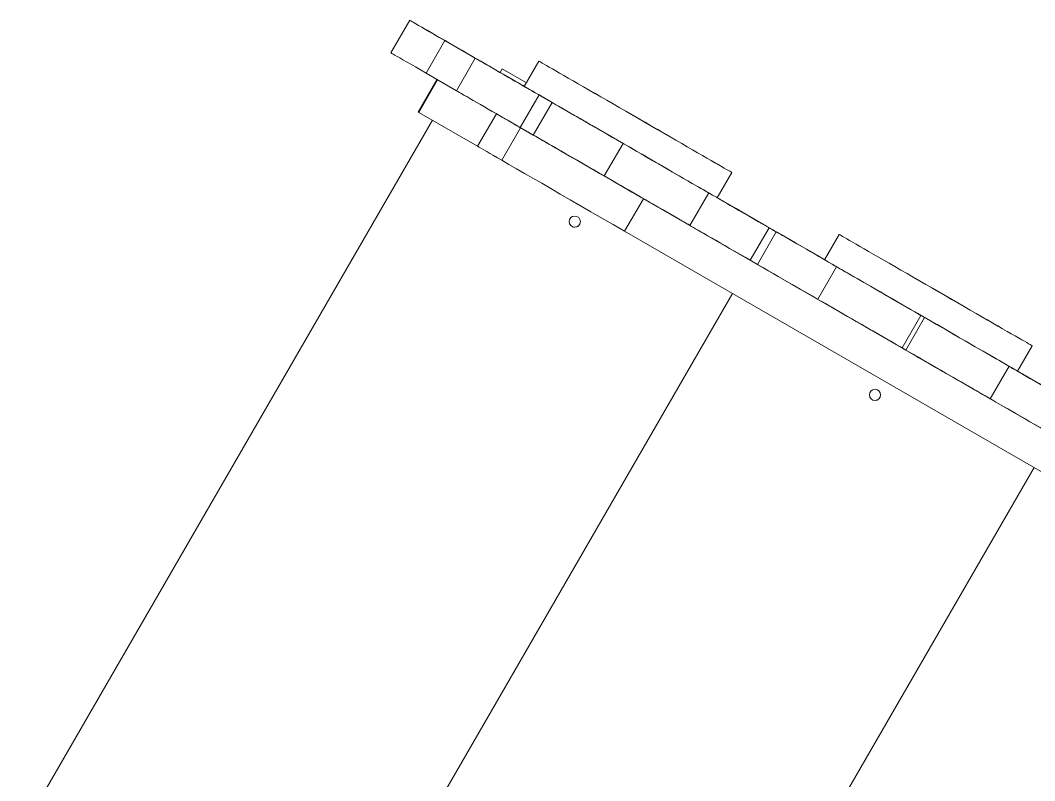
# Model space of a CAD drawing. Header units: millimetres. Extents: x -12977 to 11786, y -11805 to 10558.
# Drawn here: x -7831 to -7102, y 3708 to 4254 of the extents above; entities that cross this region are included whole.
import ezdxf

# ---------------------------------------------------------------- set-up
doc = ezdxf.new("R2010")
doc.units = ezdxf.units.MM
doc.layers.add('DIKOM_ОБЪЕКТ', color=7, linetype='Continuous')

msp = doc.modelspace()

# ---------------------------------------------------------------- linework, layer by layer
at = {"layer": 'DIKOM_ОБЪЕКТ', "color": 7, "linetype": 'Continuous', "lineweight": 15}
for p, q in [((-7564.601, 4230.913), (-7551.101, 4254.295)), ((-7551.101, 4254.278), (-7564.601, 4230.895)), ((-7551.101, 4254.278), (-7551.101, 4254.295)), ((-7539.374, 4216.309), (-7525.874, 4239.692)), ((-7504.061, 4227.081), (-7525.874, 4239.692)), ((-7564.601, 4230.895), (-7564.601, 4230.913)), ((-7504.061, 4227.081), (-7517.56, 4203.699)), ((-7484.651, 4219.471), (-7486.178, 4216.826)), ((-7484.651, 4219.47), (-7486.178, 4216.826)), ((-7484.651, 4219.471), (-7484.651, 4219.47)), ((-7467.283, 4209.443), (-7484.651, 4219.471)), ((-7467.283, 4209.443), (-7484.651, 4219.47)), ((-7458.328, 4224.954), (-7468.828, 4206.767)), ((-7531.6, 4211.815), (-7545.098, 4188.434)), ((-7544.537, 4188.109), (-7531.038, 4211.49)), ((-7517.56, 4203.699), (-7539.374, 4216.309)), ((-7488.898, 4187.119), (-7523.337, 4207.038)), ((-7474.025, 4209.784), (-7474.025, 4209.782)), ((-7468.828, 4206.785), (-7468.99, 4206.875)), ((-7468.82, 4206.78), (-7468.828, 4206.785)), ((-7471.718, 4177.231), (-7458.218, 4200.614)), ((-7448.875, 4195.226), (-7458.218, 4200.614)), ((-7448.875, 4195.226), (-7462.375, 4171.843)), ((-7534.818, 4182.488), (-7830.812, 3669.812)), ((-7534.817, 4182.487), (-7830.81, 3669.811)), ((-7544.537, 4188.109), (-7502.398, 4163.736)), ((-7502.398, 4163.736), (-7488.898, 4187.119)), ((-7484.966, 4153.663), (-7471.466, 4177.046)), ((-7462.375, 4171.843), (-7471.718, 4177.231)), ((-7467.605, 4174.859), (-7467.605, 4174.844)), ((-7397.856, 4165.776), (-7411.356, 4142.393)), ((-7410.447, 4141.834), (-7405.251, 4138.834)), ((-7330.264, 4126.768), (-7319.764, 4144.954)), ((-7396.745, 4102.71), (-7383.245, 4126.093)), ((-6778.718, 3776.988), (-7383.245, 4126.093)), ((-7336.326, 4130.241), (-7349.826, 4106.859)), ((-7336.325, 4130.214), (-7349.825, 4106.831)), ((-7336.325, 4130.214), (-7336.326, 4130.241)), ((-7330.106, 4126.69), (-7330.265, 4126.785)), ((-7325.068, 4123.784), (-7325.069, 4123.783)), ((-7325.068, 4123.783), (-7325.068, 4123.784)), ((-7396.745, 4102.71), (-6792.218, 3753.606)), ((-7349.825, 4106.831), (-7349.826, 4106.859)), ((-7306.524, 4081.825), (-7293.024, 4105.207)), ((-7287.827, 4102.207), (-7301.327, 4078.824)), ((-7287.827, 4102.207), (-7293.024, 4105.207)), ((-7242.687, 4100.425), (-7253.187, 4082.239)), ((-7301.327, 4078.824), (-7306.524, 4081.825)), ((-7258.383, 4085.255), (-7258.383, 4085.253)), ((-7253.188, 4082.256), (-7253.349, 4082.345)), ((-7253.18, 4082.251), (-7253.188, 4082.256)), ((-7258.026, 4053.831), (-7244.526, 4077.214)), ((-7244.527, 4077.215), (-7244.526, 4077.214)), ((-7319.195, 4057.927), (-7615.167, 3545.288)), ((-7319.193, 4057.926), (-7615.165, 3545.287)), ((-7251.964, 4050.337), (-7251.964, 4050.302)), ((-7183.905, 4042.225), (-7197.405, 4018.843)), ((-7181.307, 4040.725), (-7194.807, 4017.343)), ((-7181.307, 4040.725), (-7183.905, 4042.225)), ((-7194.807, 4017.343), (-7197.405, 4018.843)), ((-7194.806, 4017.292), (-7189.609, 4014.292)), ((-7114.623, 4002.239), (-7104.123, 4020.425)), ((-7120.684, 4005.715), (-7134.184, 3982.332)), ((-7120.684, 4005.672), (-7134.184, 3982.289)), ((-7120.684, 4005.672), (-7120.684, 4005.715)), ((-7114.465, 4002.161), (-7114.623, 4002.256)), ((-7114.61, 4002.262), (-7114.013, 4001.918)), ((-7109.427, 3999.255), (-7109.428, 3999.253)), ((-7109.427, 3999.253), (-7109.427, 3999.255)), ((-7134.184, 3982.289), (-7134.184, 3982.332)), ((-7398.676, 3420.257), (-7102.699, 3932.904)), ((-7102.688, 3932.897), (-7398.665, 3420.25)), ((-7102.686, 3932.896), (-7398.663, 3420.249))]:
    msp.add_line(p, q, dxfattribs=at)
at = {"layer": 'DIKOM_ОБЪЕКТ', "color": 7, "linetype": 'Continuous', "lineweight": 15, "flags": 128}
for points in [[(-7551.101, 4254.295), (-7550.943, 4254.205), (-7550.47, 4253.933), (-7549.682, 4253.479), (-7548.584, 4252.846), (-7547.18, 4252.036), (-7545.473, 4251.051), (-7543.472, 4249.897), (-7541.181, 4248.575), (-7538.612, 4247.092), (-7535.771, 4245.453), (-7532.671, 4243.664), (-7529.322, 4241.731), (-7525.736, 4239.661), (-7521.927, 4237.463), (-7517.908, 4235.143), (-7513.695, 4232.711), (-7509.301, 4230.175), (-7504.745, 4227.544), (-7500.042, 4224.829), (-7495.208, 4222.039), (-7490.264, 4219.185), (-7485.224, 4216.275), (-7480.109, 4213.322), (-7474.938, 4210.337), (-7469.728, 4207.329), (-7468.81, 4206.799)], [(-7525.874, 4239.692), (-7529.861, 4241.996), (-7533.516, 4244.108), (-7536.834, 4246.025), (-7539.812, 4247.746), (-7542.447, 4249.269), (-7544.735, 4250.592), (-7546.676, 4251.714), (-7548.267, 4252.635), (-7549.506, 4253.352), (-7550.391, 4253.865), (-7550.923, 4254.174), (-7551.101, 4254.278)], [(-7564.601, 4230.895), (-7564.423, 4230.791), (-7563.891, 4230.482), (-7563.006, 4229.969), (-7561.767, 4229.252), (-7560.176, 4228.332), (-7558.235, 4227.209), (-7555.947, 4225.886), (-7553.312, 4224.363), (-7550.334, 4222.642), (-7547.016, 4220.725), (-7543.361, 4218.613), (-7539.374, 4216.309)], [(-7458.218, 4200.614), (-7459.616, 4201.42), (-7461.287, 4202.384), (-7463.205, 4203.492), (-7465.349, 4204.729), (-7467.688, 4206.079), (-7470.192, 4207.525), (-7472.829, 4209.047), (-7475.565, 4210.626), (-7478.362, 4212.242), (-7481.185, 4213.871), (-7483.997, 4215.495), (-7486.761, 4217.09), (-7489.44, 4218.638), (-7492, 4220.116), (-7494.407, 4221.505), (-7496.629, 4222.789), (-7498.638, 4223.949), (-7500.407, 4224.971), (-7501.913, 4225.84), (-7503.136, 4226.548), (-7504.061, 4227.081)], [(-7489.566, 4218.726), (-7489.412, 4218.637), (-7488.964, 4218.378), (-7488.262, 4217.973), (-7487.367, 4217.457), (-7486.361, 4216.875), (-7485.331, 4216.281), (-7484.369, 4215.726), (-7483.562, 4215.26), (-7482.981, 4214.924), (-7482.676, 4214.749), (-7482.676, 4214.749), (-7482.981, 4214.925), (-7483.562, 4215.26), (-7484.37, 4215.727), (-7485.331, 4216.282), (-7486.36, 4216.876), (-7487.367, 4217.457), (-7488.261, 4217.974), (-7488.964, 4218.379), (-7489.412, 4218.638), (-7489.566, 4218.726)], [(-7458.328, 4224.954), (-7458.174, 4224.866), (-7457.71, 4224.599), (-7456.94, 4224.155), (-7455.867, 4223.536), (-7454.495, 4222.745), (-7452.831, 4221.785), (-7450.882, 4220.66), (-7448.656, 4219.376), (-7446.165, 4217.938), (-7443.419, 4216.353), (-7440.429, 4214.628), (-7437.211, 4212.77), (-7433.776, 4210.788), (-7430.143, 4208.691), (-7426.325, 4206.487), (-7422.342, 4204.188), (-7418.21, 4201.802), (-7413.947, 4199.342), (-7409.573, 4196.816), (-7405.107, 4194.238), (-7400.57, 4191.619), (-7395.981, 4188.969), (-7391.362, 4186.303), (-7386.732, 4183.629), (-7382.111, 4180.962), (-7377.523, 4178.313), (-7372.985, 4175.693), (-7368.52, 4173.114), (-7364.146, 4170.589), (-7359.883, 4168.127), (-7355.751, 4165.741), (-7351.767, 4163.441), (-7347.95, 4161.236), (-7344.316, 4159.138), (-7340.882, 4157.155), (-7337.663, 4155.296), (-7334.674, 4153.57), (-7331.927, 4151.983), (-7329.436, 4150.544), (-7327.21, 4149.259), (-7325.261, 4148.133), (-7323.598, 4147.171), (-7322.225, 4146.378), (-7321.152, 4145.758), (-7320.383, 4145.313), (-7319.919, 4145.044), (-7319.764, 4144.954), (-7319.918, 4145.043), (-7320.382, 4145.31), (-7321.152, 4145.754), (-7322.225, 4146.372), (-7323.598, 4147.164), (-7325.261, 4148.124), (-7327.211, 4149.248), (-7329.435, 4150.532), (-7331.927, 4151.97), (-7334.674, 4153.555), (-7337.663, 4155.281), (-7340.882, 4157.138), (-7344.315, 4159.12), (-7347.949, 4161.218), (-7351.766, 4163.421), (-7355.75, 4165.721), (-7359.882, 4168.106), (-7364.145, 4170.567), (-7368.519, 4173.092), (-7372.985, 4175.67), (-7377.522, 4178.29), (-7382.111, 4180.939), (-7386.731, 4183.606), (-7391.361, 4186.279), (-7395.981, 4188.947), (-7400.569, 4191.596), (-7405.107, 4194.216), (-7409.573, 4196.794), (-7413.946, 4199.32), (-7418.209, 4201.781), (-7422.341, 4204.168), (-7426.325, 4206.468), (-7430.143, 4208.672), (-7433.776, 4210.771), (-7437.21, 4212.754), (-7440.429, 4214.612), (-7443.418, 4216.339), (-7446.165, 4217.925), (-7448.656, 4219.365), (-7450.881, 4220.65), (-7452.831, 4221.776), (-7454.495, 4222.737), (-7455.866, 4223.53), (-7456.939, 4224.15), (-7457.71, 4224.596), (-7458.174, 4224.864), (-7458.328, 4224.954)], [(-7483.783, 4215.375), (-7483.63, 4215.287), (-7483.181, 4215.027), (-7482.479, 4214.622), (-7481.585, 4214.106), (-7480.578, 4213.524), (-7479.548, 4212.93), (-7478.588, 4212.375), (-7477.78, 4211.909), (-7477.198, 4211.573), (-7476.894, 4211.398), (-7476.894, 4211.398), (-7477.198, 4211.574), (-7477.78, 4211.91), (-7478.587, 4212.376), (-7479.549, 4212.931), (-7480.578, 4213.526), (-7481.585, 4214.107), (-7482.479, 4214.623), (-7483.182, 4215.028), (-7483.629, 4215.287), (-7483.783, 4215.375)], [(-7468.82, 4206.781), (-7469.748, 4207.316), (-7470.945, 4208.007), (-7471.995, 4208.613), (-7472.857, 4209.111), (-7473.498, 4209.48), (-7473.892, 4209.708), (-7474.025, 4209.784)], [(-7474.025, 4209.782), (-7473.892, 4209.705), (-7473.497, 4209.477), (-7472.857, 4209.108), (-7471.995, 4208.61), (-7470.945, 4208.004), (-7469.748, 4207.312), (-7468.822, 4206.778)], [(-7330.264, 4126.768), (-7330.418, 4126.856), (-7330.882, 4127.123), (-7331.652, 4127.567), (-7332.725, 4128.186), (-7334.098, 4128.977), (-7335.761, 4129.937), (-7337.711, 4131.062), (-7339.935, 4132.346), (-7342.427, 4133.784), (-7345.174, 4135.369), (-7348.163, 4137.094), (-7351.382, 4138.952), (-7354.815, 4140.934), (-7358.449, 4143.031), (-7362.266, 4145.235), (-7366.25, 4147.534), (-7370.382, 4149.92), (-7374.645, 4152.381), (-7379.019, 4154.906), (-7383.485, 4157.484), (-7388.022, 4160.103), (-7392.611, 4162.753), (-7397.231, 4165.42), (-7401.861, 4168.093), (-7406.481, 4170.76), (-7411.069, 4173.41), (-7415.607, 4176.029), (-7420.072, 4178.608), (-7424.446, 4181.133), (-7428.709, 4183.595), (-7432.841, 4185.981), (-7436.825, 4188.282), (-7440.643, 4190.486), (-7444.276, 4192.584), (-7447.71, 4194.567), (-7450.929, 4196.426), (-7453.918, 4198.153), (-7456.665, 4199.739), (-7459.156, 4201.178), (-7461.381, 4202.463), (-7463.331, 4203.589), (-7464.995, 4204.551), (-7466.366, 4205.343), (-7467.439, 4205.964), (-7468.21, 4206.409), (-7468.673, 4206.678), (-7468.828, 4206.767)], [(-7517.56, 4203.699), (-7516.637, 4203.165), (-7515.413, 4202.458), (-7513.907, 4201.588), (-7512.138, 4200.567), (-7510.129, 4199.406), (-7507.907, 4198.123), (-7505.5, 4196.733), (-7502.94, 4195.255), (-7500.261, 4193.708), (-7497.497, 4192.112), (-7494.685, 4190.488), (-7491.862, 4188.859), (-7489.065, 4187.244), (-7486.329, 4185.665), (-7483.692, 4184.142), (-7481.188, 4182.696), (-7478.849, 4181.346), (-7476.705, 4180.109), (-7474.787, 4179.002), (-7473.116, 4178.038), (-7471.718, 4177.231)], [(-7397.856, 4165.776), (-7401.852, 4168.083), (-7405.835, 4170.382), (-7409.779, 4172.659), (-7413.663, 4174.901), (-7417.46, 4177.094), (-7421.149, 4179.223), (-7424.707, 4181.277), (-7428.113, 4183.243), (-7431.345, 4185.109), (-7434.385, 4186.863), (-7437.213, 4188.496), (-7439.811, 4189.995), (-7442.166, 4191.355), (-7444.262, 4192.564), (-7446.086, 4193.616), (-7447.626, 4194.505), (-7448.875, 4195.226)], [(-7545.098, 4188.434), (-7544.971, 4188.36), (-7544.537, 4188.109)], [(-7471.466, 4177.046), (-7474.573, 4178.84), (-7477.423, 4180.487), (-7480.012, 4181.983), (-7482.335, 4183.325), (-7484.388, 4184.511), (-7486.168, 4185.54), (-7487.672, 4186.41), (-7488.898, 4187.119)], [(-7392.51, 4186.954), (-7392.356, 4186.865), (-7391.908, 4186.607), (-7391.206, 4186.202), (-7390.312, 4185.686), (-7389.305, 4185.104), (-7388.275, 4184.51), (-7387.313, 4183.955), (-7386.507, 4183.489), (-7385.925, 4183.153), (-7385.621, 4182.977), (-7385.621, 4182.977), (-7385.925, 4183.152), (-7386.507, 4183.488), (-7387.314, 4183.954), (-7388.275, 4184.509), (-7389.304, 4185.103), (-7390.311, 4185.684), (-7391.206, 4186.201), (-7391.908, 4186.607), (-7392.356, 4186.865), (-7392.51, 4186.954)], [(-7383.245, 4126.093), (-7391.525, 4130.875), (-7399.583, 4135.529), (-7407.412, 4140.049), (-7415.002, 4144.433), (-7422.346, 4148.675), (-7429.439, 4152.771), (-7436.272, 4156.717), (-7442.838, 4160.51), (-7449.133, 4164.145), (-7455.149, 4167.62), (-7460.88, 4170.931), (-7466.321, 4174.073), (-7471.466, 4177.046)], [(-7467.605, 4174.844), (-7467.445, 4174.751), (-7466.967, 4174.474), (-7466.172, 4174.014), (-7465.065, 4173.375), (-7463.653, 4172.559), (-7461.945, 4171.572), (-7459.947, 4170.418), (-7457.673, 4169.104), (-7455.135, 4167.639), (-7452.346, 4166.028), (-7449.324, 4164.283), (-7446.084, 4162.411), (-7442.645, 4160.425), (-7439.026, 4158.336), (-7435.247, 4156.154), (-7431.329, 4153.891), (-7427.294, 4151.562), (-7423.166, 4149.178), (-7418.966, 4146.753), (-7414.718, 4144.3), (-7410.447, 4141.834)], [(-7411.356, 4142.393), (-7415.352, 4144.7), (-7419.335, 4146.999), (-7423.279, 4149.277), (-7427.163, 4151.519), (-7430.96, 4153.711), (-7434.649, 4155.84), (-7438.207, 4157.894), (-7441.613, 4159.861), (-7444.845, 4161.726), (-7447.885, 4163.481), (-7450.713, 4165.113), (-7453.311, 4166.613), (-7455.666, 4167.972), (-7457.762, 4169.181), (-7459.586, 4170.233), (-7461.126, 4171.122), (-7462.375, 4171.843)], [(-7502.398, 4163.736), (-7501.172, 4163.027), (-7499.668, 4162.157), (-7497.888, 4161.128), (-7495.835, 4159.942), (-7493.512, 4158.6), (-7490.923, 4157.104), (-7488.073, 4155.458), (-7484.966, 4153.663)], [(-7336.326, 4130.241), (-7336.483, 4130.333), (-7336.954, 4130.606), (-7337.738, 4131.059), (-7338.828, 4131.689), (-7340.221, 4132.494), (-7341.907, 4133.468), (-7343.88, 4134.607), (-7346.128, 4135.906), (-7348.641, 4137.357), (-7351.404, 4138.953), (-7354.404, 4140.686), (-7357.625, 4142.546), (-7361.05, 4144.524), (-7364.661, 4146.609), (-7368.441, 4148.792), (-7372.368, 4151.059), (-7376.422, 4153.4), (-7380.583, 4155.803), (-7384.829, 4158.255), (-7389.139, 4160.743), (-7393.489, 4163.254), (-7397.856, 4165.776)], [(-7484.966, 4153.663), (-7479.82, 4150.691), (-7474.38, 4147.548), (-7468.649, 4144.238), (-7462.633, 4140.763), (-7456.338, 4137.127), (-7449.772, 4133.335), (-7442.939, 4129.388), (-7435.846, 4125.292), (-7428.502, 4121.05), (-7420.912, 4116.667), (-7413.083, 4112.146), (-7405.025, 4107.492), (-7396.745, 4102.71)], [(-7349.826, 4106.859), (-7349.983, 4106.95), (-7350.454, 4107.223), (-7351.238, 4107.676), (-7352.328, 4108.306), (-7353.721, 4109.111), (-7355.407, 4110.085), (-7357.38, 4111.225), (-7359.629, 4112.524), (-7362.141, 4113.975), (-7364.904, 4115.571), (-7367.904, 4117.303), (-7371.125, 4119.163), (-7374.55, 4121.141), (-7378.161, 4123.226), (-7381.941, 4125.409), (-7385.868, 4127.676), (-7389.922, 4130.017), (-7394.084, 4132.42), (-7398.329, 4134.872), (-7402.639, 4137.36), (-7406.989, 4139.872), (-7411.356, 4142.393)], [(-7405.251, 4138.834), (-7400.979, 4136.368), (-7396.732, 4133.916), (-7392.532, 4131.491), (-7388.403, 4129.108), (-7384.368, 4126.779), (-7380.451, 4124.517), (-7376.672, 4122.336), (-7373.052, 4120.246), (-7369.614, 4118.262), (-7366.374, 4116.391), (-7363.351, 4114.647), (-7360.563, 4113.037), (-7358.025, 4111.573), (-7355.751, 4110.26), (-7353.753, 4109.108), (-7352.044, 4108.122), (-7350.633, 4107.307), (-7349.825, 4106.842)], [(-7293.024, 4105.207), (-7296.797, 4107.386), (-7300.543, 4109.548), (-7304.231, 4111.678), (-7307.833, 4113.758), (-7311.323, 4115.773), (-7314.674, 4117.708), (-7317.86, 4119.548), (-7320.857, 4121.278), (-7323.642, 4122.887), (-7326.195, 4124.361), (-7328.494, 4125.689), (-7330.524, 4126.861), (-7332.268, 4127.869), (-7333.714, 4128.704), (-7334.85, 4129.361), (-7335.667, 4129.833), (-7336.16, 4130.118), (-7336.325, 4130.214)], [(-7330.258, 4126.778), (-7329.345, 4126.251), (-7328.147, 4125.559), (-7327.097, 4124.953), (-7326.236, 4124.456), (-7325.595, 4124.086), (-7325.201, 4123.859), (-7325.068, 4123.783)], [(-7325.068, 4123.784), (-7325.201, 4123.861), (-7325.596, 4124.089), (-7326.236, 4124.459), (-7327.097, 4124.957), (-7328.147, 4125.563), (-7329.345, 4126.255), (-7330.256, 4126.781)], [(-7330.248, 4126.794), (-7327.857, 4125.414), (-7316.666, 4118.951), (-7305.691, 4112.612), (-7294.938, 4106.403), (-7284.411, 4100.323), (-7274.115, 4094.377), (-7264.056, 4088.567), (-7254.237, 4082.896), (-7253.165, 4082.277)], [(-7349.825, 4106.831), (-7349.66, 4106.736), (-7349.167, 4106.451), (-7348.35, 4105.978), (-7347.214, 4105.321), (-7345.768, 4104.486), (-7344.024, 4103.478), (-7341.994, 4102.306), (-7339.695, 4100.978), (-7337.142, 4099.504), (-7334.357, 4097.896), (-7331.36, 4096.165), (-7328.174, 4094.325), (-7324.823, 4092.39), (-7321.333, 4090.375), (-7317.731, 4088.295), (-7314.043, 4086.166), (-7310.298, 4084.003), (-7306.524, 4081.825)], [(-7293.989, 4105.771), (-7293.834, 4105.682), (-7293.387, 4105.424), (-7292.684, 4105.018), (-7291.791, 4104.502), (-7290.784, 4103.92), (-7289.754, 4103.326), (-7288.792, 4102.771), (-7287.986, 4102.305), (-7287.403, 4101.969), (-7287.099, 4101.794), (-7287.099, 4101.794), (-7287.404, 4101.97), (-7287.985, 4102.306), (-7288.793, 4102.772), (-7289.753, 4103.327), (-7290.783, 4103.921), (-7291.79, 4104.502), (-7292.685, 4105.019), (-7293.387, 4105.424), (-7293.835, 4105.683), (-7293.989, 4105.771)], [(-7290.092, 4103.535), (-7289.939, 4103.446), (-7289.49, 4103.187), (-7288.788, 4102.782), (-7287.894, 4102.265), (-7286.887, 4101.684), (-7285.857, 4101.089), (-7284.896, 4100.534), (-7284.089, 4100.069), (-7283.508, 4099.733), (-7283.203, 4099.557), (-7283.203, 4099.557), (-7283.507, 4099.733), (-7284.089, 4100.069), (-7284.896, 4100.536), (-7285.858, 4101.091), (-7286.888, 4101.685), (-7287.894, 4102.266), (-7288.788, 4102.782), (-7289.49, 4103.187), (-7289.939, 4103.446), (-7290.092, 4103.535)], [(-7244.526, 4077.214), (-7244.691, 4077.309), (-7245.184, 4077.593), (-7246.002, 4078.064), (-7247.138, 4078.719), (-7248.584, 4079.554), (-7250.327, 4080.56), (-7252.358, 4081.731), (-7254.657, 4083.059), (-7257.208, 4084.531), (-7259.994, 4086.139), (-7262.991, 4087.869), (-7266.177, 4089.708), (-7269.527, 4091.642), (-7273.018, 4093.657), (-7276.621, 4095.737), (-7280.308, 4097.866), (-7284.054, 4100.028), (-7287.827, 4102.207)], [(-7242.687, 4100.425), (-7242.533, 4100.337), (-7242.069, 4100.07), (-7241.299, 4099.626), (-7240.226, 4099.008), (-7238.854, 4098.216), (-7237.19, 4097.256), (-7235.241, 4096.132), (-7233.015, 4094.847), (-7230.524, 4093.41), (-7227.778, 4091.825), (-7224.788, 4090.1), (-7221.57, 4088.242), (-7218.135, 4086.259), (-7214.502, 4084.162), (-7210.684, 4081.959), (-7206.701, 4079.659), (-7202.569, 4077.274), (-7198.306, 4074.813), (-7193.932, 4072.288), (-7189.466, 4069.71), (-7184.929, 4067.09), (-7180.34, 4064.441), (-7175.721, 4061.774), (-7171.091, 4059.101), (-7166.471, 4056.433), (-7161.882, 4053.784), (-7157.344, 4051.164), (-7152.879, 4048.586), (-7148.505, 4046.06), (-7144.242, 4043.598), (-7140.11, 4041.213), (-7136.126, 4038.912), (-7132.309, 4036.708), (-7128.675, 4034.609), (-7125.241, 4032.626), (-7122.022, 4030.767), (-7119.033, 4029.041), (-7116.286, 4027.455), (-7113.795, 4026.016), (-7111.569, 4024.73), (-7109.621, 4023.604), (-7107.957, 4022.643), (-7106.584, 4021.85), (-7105.511, 4021.229), (-7104.742, 4020.784), (-7104.278, 4020.516), (-7104.123, 4020.425), (-7104.278, 4020.514), (-7104.741, 4020.781), (-7105.511, 4021.225), (-7106.584, 4021.844), (-7107.957, 4022.635), (-7109.62, 4023.595), (-7111.57, 4024.72), (-7113.794, 4026.003), (-7116.286, 4027.442), (-7119.033, 4029.027), (-7122.022, 4030.752), (-7125.241, 4032.61), (-7128.674, 4034.591), (-7132.308, 4036.689), (-7136.125, 4038.892), (-7140.109, 4041.192), (-7144.242, 4043.578), (-7148.504, 4046.038), (-7152.878, 4048.564), (-7157.344, 4051.142), (-7161.881, 4053.761), (-7166.47, 4056.411), (-7171.09, 4059.078), (-7175.72, 4061.751), (-7180.34, 4064.418), (-7184.929, 4067.067), (-7189.466, 4069.687), (-7193.932, 4072.266), (-7198.306, 4074.791), (-7202.568, 4077.252), (-7206.7, 4079.639), (-7210.685, 4081.939), (-7214.502, 4084.144), (-7218.136, 4086.242), (-7221.569, 4088.225), (-7224.788, 4090.084), (-7227.777, 4091.81), (-7230.524, 4093.397), (-7233.015, 4094.836), (-7235.24, 4096.121), (-7237.19, 4097.247), (-7238.854, 4098.209), (-7240.225, 4099.001), (-7241.298, 4099.622), (-7242.069, 4100.067), (-7242.533, 4100.336), (-7242.687, 4100.425)], [(-7253.18, 4082.251), (-7254.107, 4082.787), (-7255.305, 4083.478), (-7256.354, 4084.084), (-7257.216, 4084.581), (-7257.856, 4084.951), (-7258.25, 4085.178), (-7258.383, 4085.255)], [(-7258.383, 4085.253), (-7258.25, 4085.176), (-7257.856, 4084.948), (-7257.216, 4084.578), (-7256.354, 4084.08), (-7255.305, 4083.474), (-7254.106, 4082.782), (-7253.181, 4082.248)], [(-7114.623, 4002.239), (-7114.778, 4002.328), (-7115.241, 4002.594), (-7116.011, 4003.038), (-7117.084, 4003.657), (-7118.457, 4004.449), (-7120.12, 4005.408), (-7122.07, 4006.533), (-7124.294, 4007.817), (-7126.786, 4009.255), (-7129.533, 4010.84), (-7132.522, 4012.565), (-7135.741, 4014.423), (-7139.174, 4016.405), (-7142.808, 4018.503), (-7146.625, 4020.706), (-7150.609, 4023.006), (-7154.742, 4025.391), (-7159.004, 4027.852), (-7163.378, 4030.377), (-7167.844, 4032.955), (-7172.381, 4035.574), (-7176.97, 4038.224), (-7181.59, 4040.891), (-7186.22, 4043.564), (-7190.84, 4046.231), (-7195.429, 4048.881), (-7199.966, 4051.501), (-7204.432, 4054.079), (-7208.805, 4056.605), (-7213.068, 4059.066), (-7217.201, 4061.452), (-7221.184, 4063.753), (-7225.002, 4065.957), (-7228.635, 4068.056), (-7232.069, 4070.039), (-7235.288, 4071.897), (-7238.277, 4073.624), (-7241.024, 4075.21), (-7243.515, 4076.649), (-7245.74, 4077.934), (-7247.69, 4079.061), (-7249.354, 4080.022), (-7250.725, 4080.815), (-7251.799, 4081.435), (-7252.569, 4081.881), (-7253.033, 4082.149), (-7253.187, 4082.239)], [(-7301.327, 4078.824), (-7297.554, 4076.646), (-7293.808, 4074.483), (-7290.121, 4072.354), (-7286.518, 4070.274), (-7283.027, 4068.26), (-7279.677, 4066.325), (-7276.491, 4064.486), (-7273.494, 4062.756), (-7270.708, 4061.149), (-7268.157, 4059.676), (-7265.858, 4058.349), (-7263.827, 4057.177), (-7262.084, 4056.171), (-7260.638, 4055.337), (-7259.502, 4054.682), (-7258.684, 4054.21), (-7258.191, 4053.926), (-7258.026, 4053.831)], [(-7183.905, 4042.225), (-7188.229, 4044.722), (-7192.532, 4047.206), (-7196.791, 4049.665), (-7200.984, 4052.086), (-7205.09, 4054.456), (-7209.088, 4056.764), (-7212.957, 4058.998), (-7216.679, 4061.146), (-7220.234, 4063.198), (-7223.604, 4065.143), (-7226.771, 4066.971), (-7229.719, 4068.673), (-7232.435, 4070.24), (-7234.903, 4071.665), (-7237.111, 4072.939), (-7239.048, 4074.057), (-7240.704, 4075.012), (-7242.071, 4075.8), (-7243.141, 4076.417), (-7243.909, 4076.86), (-7244.372, 4077.127), (-7244.527, 4077.215)], [(-7176.869, 4062.426), (-7176.715, 4062.337), (-7176.267, 4062.078), (-7175.565, 4061.673), (-7174.671, 4061.157), (-7173.664, 4060.576), (-7172.634, 4059.981), (-7171.673, 4059.426), (-7170.866, 4058.96), (-7170.284, 4058.624), (-7169.98, 4058.448), (-7169.98, 4058.448), (-7170.284, 4058.623), (-7170.866, 4058.959), (-7171.673, 4059.425), (-7172.634, 4059.98), (-7173.664, 4060.575), (-7174.67, 4061.156), (-7175.565, 4061.672), (-7176.267, 4062.078), (-7176.715, 4062.336), (-7176.869, 4062.426)], [(-7197.405, 4018.843), (-7201.729, 4021.339), (-7206.032, 4023.824), (-7210.291, 4026.282), (-7214.484, 4028.703), (-7218.59, 4031.073), (-7222.588, 4033.381), (-7226.457, 4035.615), (-7230.179, 4037.763), (-7233.734, 4039.815), (-7237.104, 4041.76), (-7240.271, 4043.588), (-7243.219, 4045.29), (-7245.935, 4046.858), (-7248.403, 4048.282), (-7250.611, 4049.556), (-7252.548, 4050.674), (-7254.204, 4051.629), (-7255.571, 4052.418), (-7256.641, 4053.035), (-7257.409, 4053.478), (-7257.872, 4053.744), (-7258.026, 4053.832)], [(-7251.964, 4050.302), (-7251.804, 4050.209), (-7251.325, 4049.932), (-7250.531, 4049.472), (-7249.424, 4048.833), (-7248.012, 4048.017), (-7246.303, 4047.029), (-7244.305, 4045.876), (-7242.032, 4044.562), (-7239.493, 4043.096), (-7236.705, 4041.486), (-7233.683, 4039.74), (-7230.443, 4037.869), (-7227.004, 4035.883), (-7223.384, 4033.793), (-7219.606, 4031.611), (-7215.688, 4029.349), (-7211.653, 4027.02), (-7207.525, 4024.636), (-7203.324, 4022.21), (-7199.077, 4019.759), (-7194.806, 4017.292)], [(-7120.684, 4005.715), (-7120.839, 4005.805), (-7121.302, 4006.073), (-7122.07, 4006.517), (-7123.14, 4007.136), (-7124.507, 4007.926), (-7126.163, 4008.882), (-7128.1, 4010.001), (-7130.308, 4011.277), (-7132.776, 4012.702), (-7135.492, 4014.271), (-7138.441, 4015.974), (-7141.608, 4017.803), (-7144.977, 4019.749), (-7148.532, 4021.801), (-7152.253, 4023.95), (-7156.123, 4026.185), (-7160.121, 4028.493), (-7164.228, 4030.864), (-7168.421, 4033.285), (-7172.679, 4035.744), (-7176.982, 4038.228), (-7181.307, 4040.725)], [(-7134.184, 3982.332), (-7134.339, 3982.422), (-7134.802, 3982.69), (-7135.57, 3983.134), (-7136.64, 3983.753), (-7138.007, 3984.543), (-7139.663, 3985.5), (-7141.6, 3986.618), (-7143.808, 3987.894), (-7146.276, 3989.32), (-7148.992, 3990.888), (-7151.941, 3992.591), (-7155.108, 3994.42), (-7158.477, 3996.366), (-7162.032, 3998.419), (-7165.753, 4000.568), (-7169.623, 4002.802), (-7173.621, 4005.111), (-7177.728, 4007.482), (-7181.921, 4009.903), (-7186.179, 4012.362), (-7190.482, 4014.846), (-7194.807, 4017.343)], [(-7189.609, 4014.292), (-7185.338, 4011.826), (-7181.091, 4009.374), (-7176.891, 4006.949), (-7172.762, 4004.566), (-7168.728, 4002.237), (-7164.809, 3999.975), (-7161.031, 3997.793), (-7157.412, 3995.704), (-7153.972, 3993.719), (-7150.733, 3991.849), (-7147.71, 3990.104), (-7144.922, 3988.495), (-7142.384, 3987.03), (-7140.11, 3985.718), (-7138.113, 3984.566), (-7136.403, 3983.579), (-7134.992, 3982.765), (-7134.184, 3982.299)], [(-7077.382, 3980.665), (-7081.157, 3982.844), (-7084.901, 3985.006), (-7088.59, 3987.136), (-7092.192, 3989.216), (-7095.682, 3991.231), (-7099.033, 3993.166), (-7102.219, 3995.005), (-7105.216, 3996.736), (-7108.001, 3998.344), (-7110.553, 3999.818), (-7112.853, 4001.147), (-7114.883, 4002.319), (-7116.627, 4003.327), (-7118.073, 4004.162), (-7119.208, 4004.818), (-7120.026, 4005.291), (-7120.519, 4005.576), (-7120.684, 4005.672)], [(-7114.617, 4002.248), (-7113.704, 4001.721), (-7112.506, 4001.03), (-7111.457, 4000.424), (-7110.595, 3999.927), (-7109.955, 3999.557), (-7109.56, 3999.329), (-7109.427, 3999.253)], [(-7109.427, 3999.255), (-7109.561, 3999.332), (-7109.954, 3999.56), (-7110.594, 3999.929), (-7111.457, 4000.427), (-7112.506, 4001.033), (-7113.704, 4001.725), (-7114.616, 4002.251)], [(-7114.013, 4001.918), (-7108.639, 3998.815), (-7103.285, 3995.724), (-7097.973, 3992.656), (-7092.722, 3989.625), (-7087.554, 3986.641), (-7082.487, 3983.715), (-7077.542, 3980.86), (-7072.738, 3978.086), (-7068.093, 3975.403), (-7063.624, 3972.823), (-7059.35, 3970.355), (-7055.287, 3968.009)], [(-7134.184, 3982.289), (-7134.019, 3982.193), (-7133.526, 3981.908), (-7132.708, 3981.435), (-7131.573, 3980.779), (-7130.127, 3979.944), (-7128.383, 3978.936), (-7126.353, 3977.764), (-7124.053, 3976.436), (-7121.501, 3974.962), (-7118.716, 3973.354), (-7115.719, 3971.623), (-7112.533, 3969.783), (-7109.182, 3967.848), (-7105.692, 3965.833), (-7102.09, 3963.753), (-7098.401, 3961.623), (-7094.657, 3959.461), (-7090.882, 3957.282)]]:
    msp.add_lwpolyline(points, dxfattribs=at)
at = {"layer": 'DIKOM_ОБЪЕКТ', "color": 7, "linetype": 'Continuous', "lineweight": 15}
for centre in [(-7432.546, 4109.624), (-7216.905, 3985.094)]:
    msp.add_circle(centre, 4, dxfattribs=at)
for centre, start, end in [((-7432.546, 4109.627), 181.176275, 1.19229), ((-7216.905, 3985.098), 181.18358, 1.177913)]:
    msp.add_arc(centre, 4, start, end, dxfattribs=at)

doc.saveas('drawing.dxf')
